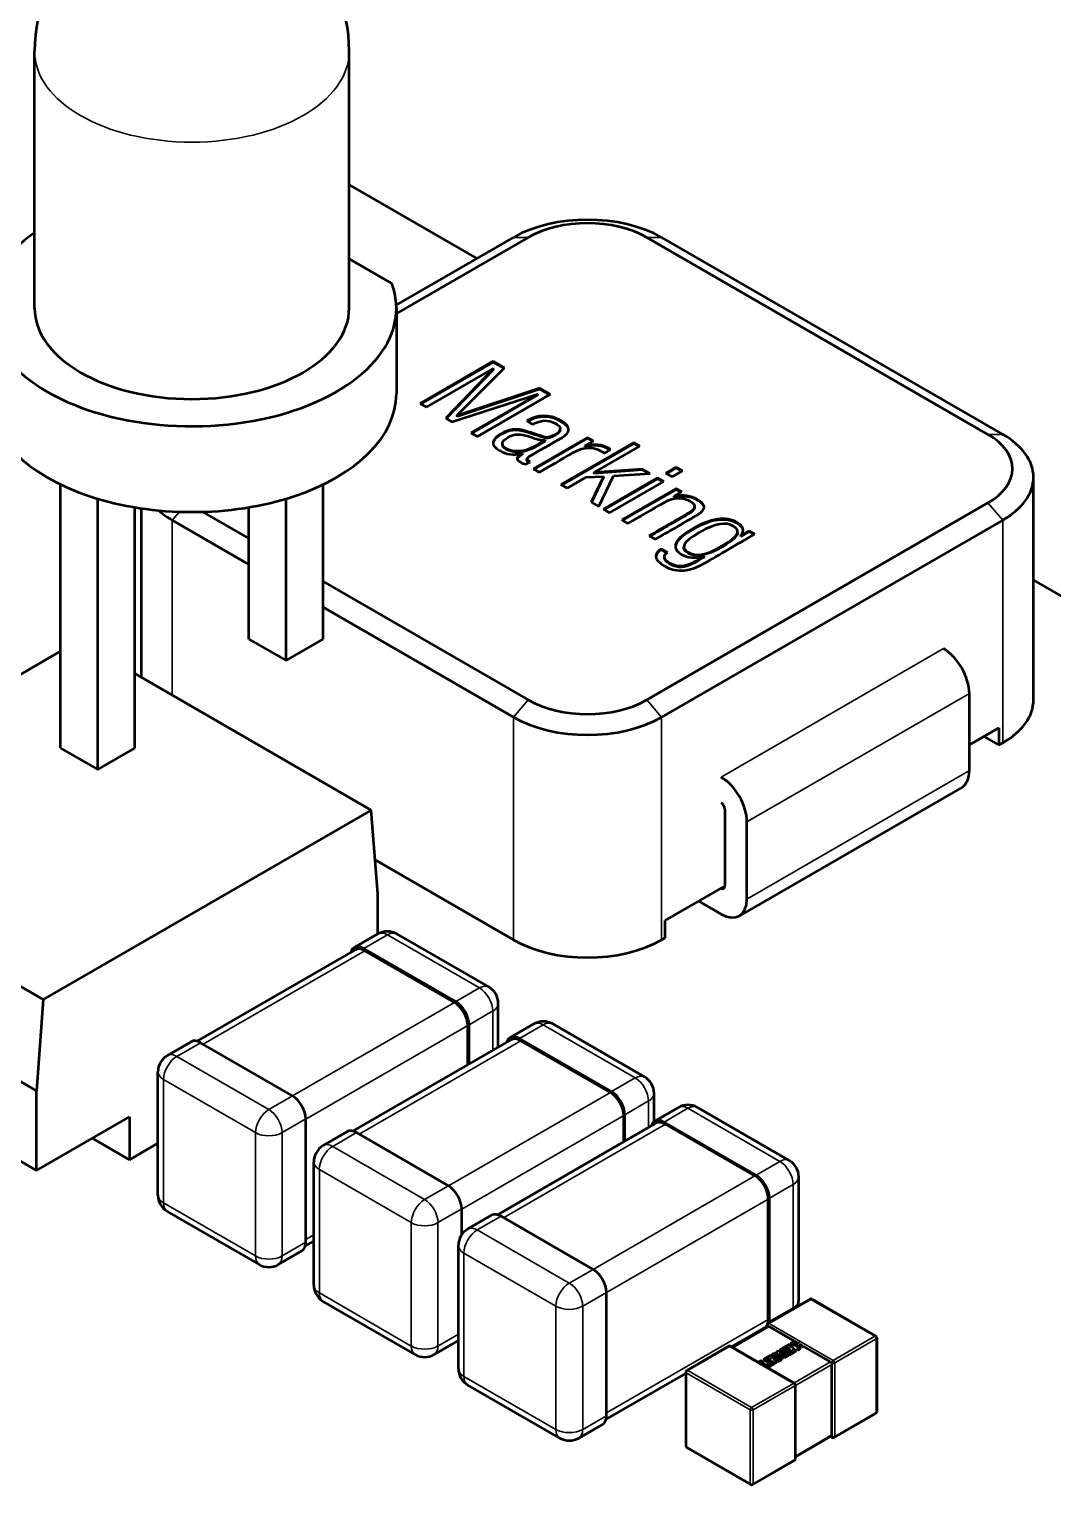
# Model space of a CAD drawing. Header units: millimetres. Extents: x -86 to 841, y -58 to 594.
# Drawn here: x 198.29 to 208.06, y 190.04 to 203.92 of the extents above; entities that cross this region are included whole.
import ezdxf

# ---------------------------------------------------------------- set-up
doc = ezdxf.new("R2010")
doc.units = ezdxf.units.MM
doc.layers.add('Visible (ISO)', color=7, linetype='Continuous', lineweight=50)
doc.layers.add('Visible Narrow (ISO)', color=7, linetype='Continuous', lineweight=35)

msp = doc.modelspace()

# ---------------------------------------------------------------- linework, layer by layer
at = {"layer": 'Visible (ISO)'}
for p, q in [((198.346, 201.255), (198.346, 203.704)), ((201.346, 201.255), (201.346, 203.704)), ((201.346, 202.43), (202.563, 201.728)), ((201.795, 201.285), (202.912, 201.929)), ((203.053, 201.929), (201.796, 201.203)), ((207.437, 200.051), (204.185, 201.929)), ((204.326, 201.929), (207.579, 200.051)), ((201.752, 201.492), (201.346, 201.726)), ((201.796, 201.255), (201.796, 200.438)), ((202.718, 200.75), (202.022, 200.348)), ((202.718, 200.741), (202.03, 200.344)), ((202.376, 200.234), (202.826, 200.687)), ((202.826, 200.687), (202.718, 200.75)), ((202.718, 200.741), (202.718, 200.75)), ((202.821, 200.682), (202.718, 200.741)), ((202.085, 200.312), (202.722, 200.68)), ((202.724, 200.679), (202.267, 200.207)), ((202.724, 200.67), (202.272, 200.204)), ((202.722, 200.68), (202.724, 200.679)), ((202.724, 200.67), (202.724, 200.679)), ((202.325, 200.173), (203.143, 200.437)), ((203.163, 200.493), (202.378, 200.233)), ((203.163, 200.484), (202.378, 200.224)), ((203.145, 200.436), (202.507, 200.068)), ((203.145, 200.428), (202.515, 200.064)), ((202.57, 200.032), (203.265, 200.434)), ((203.143, 200.437), (203.145, 200.436)), ((203.145, 200.428), (203.145, 200.436)), ((203.265, 200.434), (203.163, 200.493)), ((203.163, 200.484), (203.163, 200.493)), ((203.258, 200.43), (203.163, 200.484)), ((202.022, 200.348), (202.085, 200.312)), ((202.267, 200.207), (202.325, 200.173)), ((202.378, 200.233), (202.376, 200.234)), ((202.376, 200.226), (202.376, 200.234)), ((202.378, 200.224), (202.376, 200.226)), ((202.378, 200.224), (202.378, 200.233)), ((203.039, 200.18), (203.097, 200.147)), ((202.507, 200.068), (202.57, 200.032)), ((203.619, 200.024), (203.101, 199.725)), ((203.216, 199.997), (203.106, 199.934)), ((203.619, 200.016), (203.109, 199.721)), ((203.214, 199.998), (203.216, 199.997)), ((203.216, 199.989), (203.216, 199.997)), ((203.359, 200.097), (203.359, 200.105)), ((203.677, 199.99), (203.619, 200.024)), ((203.619, 200.016), (203.619, 200.024)), ((203.67, 199.986), (203.619, 200.016)), ((202.808, 199.955), (202.808, 199.963)), ((202.999, 199.871), (203.001, 199.87)), ((203.001, 199.862), (203.001, 199.87)), ((203.216, 199.989), (203.106, 199.925)), ((204.061, 199.974), (203.365, 199.573)), ((204.061, 199.966), (203.372, 199.569)), ((203.596, 199.943), (203.677, 199.99)), ((203.598, 199.942), (203.596, 199.943)), ((203.596, 199.935), (203.596, 199.943)), ((203.598, 199.934), (203.596, 199.935)), ((203.598, 199.934), (203.598, 199.942)), ((203.683, 199.689), (204.119, 199.941)), ((203.78, 199.873), (203.838, 199.906)), ((204.119, 199.941), (204.061, 199.974)), ((204.061, 199.966), (204.061, 199.974)), ((204.112, 199.936), (204.061, 199.966)), ((203.028, 199.767), (203.071, 199.792)), ((203.042, 199.809), (203.042, 199.817)), ((203.101, 199.725), (203.16, 199.691)), ((204.144, 199.721), (203.685, 199.688)), ((204.216, 199.679), (204.144, 199.721)), ((204.144, 199.713), (204.144, 199.721)), ((204.466, 199.74), (204.367, 199.683)), ((204.466, 199.732), (204.374, 199.679)), ((204.525, 199.706), (204.466, 199.74)), ((204.466, 199.732), (204.466, 199.74)), ((204.518, 199.702), (204.466, 199.732)), ((203.424, 199.539), (203.605, 199.643)), ((203.605, 199.643), (203.773, 199.652)), ((203.773, 199.652), (203.655, 199.406)), ((203.773, 199.644), (203.658, 199.404)), ((203.685, 199.688), (203.683, 199.689)), ((203.683, 199.681), (203.683, 199.689)), ((203.685, 199.68), (203.683, 199.681)), ((204.144, 199.713), (203.685, 199.68)), ((203.685, 199.68), (203.685, 199.688)), ((203.726, 199.364), (203.867, 199.658)), ((204.288, 199.638), (203.771, 199.339)), ((203.773, 199.644), (203.773, 199.652)), ((204.288, 199.629), (203.778, 199.335)), ((203.829, 199.305), (204.347, 199.604)), ((203.867, 199.658), (204.216, 199.679)), ((204.203, 199.678), (204.144, 199.713)), ((204.347, 199.604), (204.288, 199.638)), ((204.288, 199.629), (204.288, 199.638)), ((204.34, 199.599), (204.288, 199.629)), ((204.367, 199.683), (204.426, 199.649)), ((204.426, 199.649), (204.525, 199.706)), ((207.872, 197.52), (207.872, 199.643)), ((198.594, 197.062), (198.594, 199.575)), ((198.948, 196.858), (198.948, 199.439)), ((200.744, 197.895), (200.744, 199.439)), ((201.097, 198.099), (201.097, 199.575)), ((203.365, 199.573), (203.424, 199.539)), ((204.464, 199.536), (203.947, 199.237)), ((204.464, 199.528), (203.954, 199.233)), ((204.444, 199.464), (204.517, 199.506)), ((204.446, 199.462), (204.444, 199.464)), ((204.444, 199.456), (204.444, 199.464)), ((204.446, 199.454), (204.444, 199.456)), ((204.446, 199.454), (204.446, 199.462)), ((204.517, 199.506), (204.464, 199.536)), ((204.464, 199.528), (204.464, 199.536)), ((204.51, 199.501), (204.464, 199.528)), ((199.301, 197.062), (199.301, 199.357)), ((199.366, 197.733), (199.366, 199.347)), ((199.946, 199.314), (200.39, 199.058)), ((200.39, 198.099), (200.39, 199.357)), ((203.655, 199.406), (203.726, 199.364)), ((203.771, 199.339), (203.829, 199.305)), ((204.185, 197.52), (207.437, 199.398)), ((204.64, 199.358), (204.64, 199.366)), ((200.39, 198.813), (199.659, 199.235)), ((203.947, 199.237), (204.005, 199.203)), ((207.579, 199.235), (204.326, 197.357)), ((204.208, 199.086), (204.266, 199.053)), ((205.05, 199.118), (205.05, 199.126)), ((205.081, 199.086), (205.08, 199.087)), ((205.08, 199.079), (205.08, 199.087)), ((205.081, 199.078), (205.08, 199.079)), ((205.162, 199.133), (205.081, 199.086)), ((205.162, 199.125), (205.081, 199.078)), ((205.081, 199.078), (205.081, 199.086)), ((205.216, 199.102), (205.162, 199.133)), ((205.162, 199.125), (205.162, 199.133)), ((205.209, 199.098), (205.162, 199.125)), ((204.381, 198.926), (204.322, 198.96)), ((204.322, 198.952), (204.322, 198.96)), ((204.374, 198.922), (204.322, 198.952)), ((204.352, 198.878), (204.352, 198.886)), ((204.538, 198.972), (204.538, 198.98)), ((204.729, 198.892), (204.733, 198.89)), ((204.733, 198.882), (204.733, 198.89)), ((201.097, 198.65), (203.053, 197.52)), ((207.872, 198.663), (216.314, 193.789)), ((202.912, 197.357), (201.097, 198.405)), ((200.39, 198.099), (200.744, 197.895)), ((200.744, 197.895), (201.097, 198.099)), ((195.636, 196.276), (198.594, 197.984)), ((201.556, 196.469), (199.301, 197.771)), ((207.261, 196.847), (207.261, 197.581)), ((207.261, 197.092), (207.543, 197.255)), ((207.543, 197.255), (207.543, 197.092)), ((207.543, 197.092), (207.402, 197.173)), ((207.543, 197.092), (207.579, 197.112)), ((198.594, 197.062), (198.948, 196.858)), ((198.948, 196.858), (199.301, 197.062)), ((207.188, 196.686), (205.067, 195.462)), ((201.556, 196.469), (198.429, 194.664)), ((201.619, 195.672), (201.556, 196.469)), ((204.927, 196.479), (204.927, 195.744)), ((198.429, 194.664), (195.636, 196.276)), ((205.139, 195.622), (205.139, 196.357)), ((201.593, 195.995), (202.912, 195.234)), ((204.361, 195.418), (204.927, 195.744)), ((201.619, 195.289), (201.619, 195.672)), ((204.68, 195.601), (204.892, 195.479)), ((204.361, 195.254), (204.361, 195.418)), ((201.395, 195.16), (201.621, 195.29)), ((202.678, 194.784), (201.801, 195.29)), ((199.896, 194.267), (201.406, 195.139)), ((202.362, 194.645), (201.485, 195.151)), ((204.326, 195.234), (204.361, 195.254)), ((202.35, 194.636), (201.496, 195.13)), ((198.429, 194.664), (198.366, 193.794)), ((202.768, 194.208), (202.768, 194.628)), ((202.478, 194.041), (202.478, 194.416)), ((202.489, 194.047), (202.489, 194.424)), ((202.881, 194.302), (203.107, 194.432)), ((204.164, 193.926), (203.287, 194.432)), ((199.613, 194.131), (199.839, 194.262)), ((200.806, 193.746), (199.929, 194.253)), ((201.382, 193.409), (202.892, 194.28)), ((203.848, 193.786), (202.971, 194.293)), ((203.837, 193.778), (202.982, 194.271)), ((198.366, 193.794), (197.748, 194.152)), ((199.523, 192.799), (199.523, 193.975)), ((198.366, 193.035), (198.366, 193.794)), ((204.254, 193.501), (204.254, 193.77)), ((204.26, 193.505), (204.487, 193.636)), ((205.543, 193.13), (204.667, 193.636)), ((198.366, 193.035), (199.25, 193.545)), ((199.25, 193.545), (199.25, 193.137)), ((200.933, 192.35), (200.933, 193.526)), ((202.762, 192.612), (204.272, 193.484)), ((203.964, 193.306), (203.964, 193.558)), ((203.975, 193.313), (203.975, 193.566)), ((205.227, 192.99), (204.35, 193.496)), ((205.216, 192.982), (204.362, 193.475)), ((198.366, 193.035), (197.684, 193.429)), ((199.25, 193.137), (198.897, 193.341)), ((201.099, 193.273), (201.325, 193.403)), ((202.292, 192.888), (201.415, 193.395)), ((199.523, 193.295), (199.25, 193.137)), ((201.009, 191.941), (201.009, 193.117)), ((205.633, 191.798), (205.633, 192.974)), ((200.49, 192.137), (199.613, 192.643)), ((202.42, 192.422), (202.42, 192.668)), ((205.343, 191.615), (205.343, 192.762)), ((205.354, 191.594), (205.354, 192.77)), ((202.478, 192.477), (202.705, 192.607)), ((203.672, 192.092), (202.795, 192.598)), ((200.929, 192.315), (201.009, 192.361)), ((200.67, 192.137), (200.896, 192.268)), ((202.388, 191.145), (202.388, 192.321)), ((203.799, 190.696), (203.799, 191.872)), ((205.343, 191.578), (205.741, 191.807)), ((205.76, 191.807), (206.369, 191.455)), ((201.976, 191.279), (201.099, 191.785)), ((204.992, 191.352), (205.306, 191.533)), ((204.999, 191.348), (205.344, 191.547)), ((205.334, 191.561), (205.334, 191.542)), ((205.626, 191.388), (205.352, 191.546)), ((202.156, 191.279), (202.382, 191.41)), ((205.581, 191.399), (205.555, 191.384)), ((205.64, 191.384), (205.581, 191.399)), ((206.379, 191.439), (206.379, 190.735)), ((204.565, 191.128), (204.963, 191.358)), ((205.592, 191.006), (204.982, 191.358)), ((205.364, 191.274), (205.3, 191.236)), ((205.425, 191.21), (205.364, 191.274)), ((205.396, 191.292), (205.374, 191.279)), ((205.374, 191.279), (205.374, 191.275)), ((205.374, 191.279), (205.435, 191.216)), ((205.374, 191.275), (205.435, 191.212)), ((205.45, 191.235), (205.396, 191.292)), ((205.437, 191.316), (205.414, 191.302)), ((205.414, 191.302), (205.414, 191.298)), ((205.414, 191.302), (205.45, 191.235)), ((205.414, 191.298), (205.445, 191.24)), ((205.508, 191.269), (205.437, 191.316)), ((205.472, 191.238), (205.441, 191.29)), ((205.441, 191.29), (205.499, 191.253)), ((205.445, 191.284), (205.499, 191.249)), ((205.546, 191.379), (205.454, 191.326)), ((205.454, 191.326), (205.454, 191.322)), ((205.454, 191.326), (205.508, 191.269)), ((205.454, 191.322), (205.498, 191.276)), ((205.486, 191.325), (205.533, 191.353)), ((205.535, 191.274), (205.486, 191.325)), ((205.489, 191.323), (205.533, 191.348)), ((205.499, 191.253), (205.535, 191.274)), ((205.499, 191.249), (205.535, 191.27)), ((205.499, 191.253), (205.499, 191.249)), ((205.548, 191.337), (205.512, 191.316)), ((205.512, 191.316), (205.512, 191.312)), ((205.512, 191.316), (205.523, 191.304)), ((205.512, 191.312), (205.523, 191.3)), ((205.523, 191.304), (205.56, 191.325)), ((205.523, 191.3), (205.56, 191.321)), ((205.523, 191.304), (205.523, 191.3)), ((205.571, 191.313), (205.532, 191.291)), ((205.532, 191.291), (205.532, 191.287)), ((205.532, 191.291), (205.544, 191.279)), ((205.532, 191.287), (205.544, 191.275)), ((205.533, 191.353), (205.533, 191.348)), ((205.533, 191.353), (205.548, 191.337)), ((205.533, 191.348), (205.546, 191.335)), ((205.535, 191.274), (205.535, 191.27)), ((205.544, 191.279), (205.607, 191.315)), ((205.544, 191.275), (205.607, 191.311)), ((205.544, 191.279), (205.544, 191.275)), ((205.607, 191.315), (205.546, 191.379)), ((205.555, 191.384), (205.555, 191.38)), ((205.555, 191.384), (205.621, 191.368)), ((205.555, 191.38), (205.621, 191.364)), ((205.56, 191.325), (205.56, 191.321)), ((205.56, 191.325), (205.571, 191.313)), ((205.56, 191.321), (205.568, 191.312)), ((205.607, 191.315), (205.607, 191.311)), ((205.621, 191.368), (205.62, 191.323)), ((205.62, 191.323), (205.648, 191.339)), ((205.62, 191.319), (205.648, 191.335)), ((205.62, 191.323), (205.62, 191.319)), ((205.648, 191.339), (205.648, 191.38)), ((205.651, 191.374), (205.648, 191.375)), ((205.648, 191.339), (205.648, 191.335)), ((205.65, 191.379), (205.674, 191.354)), ((205.651, 191.374), (205.674, 191.35)), ((205.674, 191.354), (205.683, 191.36)), ((205.674, 191.35), (205.683, 191.355)), ((205.674, 191.354), (205.674, 191.35)), ((205.936, 191.209), (205.683, 191.355)), ((204.556, 191.112), (204.556, 190.408)), ((205.275, 191.222), (205.251, 191.208)), ((205.251, 191.208), (205.251, 191.204)), ((205.251, 191.208), (205.262, 191.196)), ((205.251, 191.204), (205.253, 191.201)), ((205.324, 191.171), (205.275, 191.222)), ((205.3, 191.236), (205.3, 191.232)), ((205.3, 191.236), (205.311, 191.224)), ((205.3, 191.232), (205.311, 191.22)), ((205.311, 191.224), (205.351, 191.248)), ((205.311, 191.22), (205.351, 191.243)), ((205.311, 191.224), (205.311, 191.22)), ((205.35, 191.186), (205.324, 191.171)), ((205.366, 191.232), (205.33, 191.211)), ((205.33, 191.211), (205.33, 191.207)), ((205.33, 191.211), (205.341, 191.199)), ((205.33, 191.207), (205.341, 191.195)), ((205.331, 191.156), (205.425, 191.21)), ((205.335, 191.154), (205.425, 191.206)), ((205.341, 191.199), (205.378, 191.22)), ((205.341, 191.195), (205.378, 191.216)), ((205.341, 191.199), (205.341, 191.195)), ((205.389, 191.208), (205.35, 191.186)), ((205.351, 191.248), (205.351, 191.243)), ((205.351, 191.248), (205.366, 191.232)), ((205.351, 191.243), (205.364, 191.23)), ((205.378, 191.22), (205.378, 191.216)), ((205.378, 191.22), (205.389, 191.208)), ((205.378, 191.216), (205.386, 191.207)), ((205.425, 191.21), (205.425, 191.206)), ((205.435, 191.216), (205.472, 191.238)), ((205.435, 191.212), (205.472, 191.234)), ((205.435, 191.216), (205.435, 191.212)), ((205.472, 191.238), (205.472, 191.234)), ((205.949, 191.202), (205.946, 191.2)), ((205.949, 190.513), (205.949, 191.186)), ((203.355, 190.483), (202.478, 190.989)), ((203.794, 190.66), (204.556, 191.1)), ((205.601, 190.285), (205.601, 190.99)), ((205.972, 190.489), (206.369, 190.718)), ((203.535, 190.483), (203.762, 190.613)), ((205.601, 190.305), (205.946, 190.504)), ((205.953, 190.489), (205.936, 190.499)), ((204.565, 190.392), (205.175, 190.04)), ((205.194, 190.04), (205.592, 190.269))]:
    msp.add_line(p, q, dxfattribs=at)
for centre, radius, start, end in [((199.846, 203.704), 1.5, 0, 180), ((201.711, 195.134), 0.18, 60, 120), ((202.588, 194.628), 0.18, 0, 60), ((203.197, 194.276), 0.18, 60, 120), ((199.703, 193.975), 0.18, 120, 180), ((204.074, 193.77), 0.18, 0, 60), ((204.577, 193.48), 0.18, 60, 120), ((201.189, 193.117), 0.18, 120, 180), ((205.453, 192.974), 0.18, 0, 60), ((199.703, 192.799), 0.18, 180, 240), ((202.568, 192.321), 0.18, 120, 180), ((200.58, 192.293), 0.18, 240, 300), ((201.189, 191.941), 0.18, 180, 240), ((205.75, 191.791), 0.0187, 60, 120), ((205.453, 191.798), 0.18, 341.022, 0), ((205.352, 191.561), 0.0187, 120, 180), ((206.36, 191.439), 0.0187, 0, 60), ((202.066, 191.435), 0.18, 240, 300), ((204.972, 191.342), 0.0187, 60, 120), ((202.568, 191.145), 0.18, 180, 240), ((204.575, 191.112), 0.0187, 120, 180), ((205.582, 190.99), 0.0187, 0, 60), ((206.36, 190.735), 0.0187, 300, 0), ((203.445, 190.639), 0.18, 240, 300), ((205.962, 190.505), 0.0187, 240, 300), ((204.575, 190.408), 0.0187, 180, 240), ((205.582, 190.285), 0.0187, 300, 0), ((205.184, 190.056), 0.0187, 240, 300)]:
    msp.add_arc(centre, radius, start, end, dxfattribs=at)
for centre, major_axis, start_param, end_param in [((203.619, 201.521), (-1, 0), 3.926991, 5.497787), ((199.846, 201.255), (-1.95, 0), 5.590025, 9.63702), ((203.619, 201.603), (-0.8, 0), 3.926991, 5.497787), ((199.846, 201.255), (1.5, 0), 3.141593, 6.283185), ((199.846, 200.438), (-1.95, 0), 0, 3.141593), ((206.872, 199.725), (0.8, 0), 5.497787, 7.068584), ((206.872, 199.643), (1, 0), 5.497787, 7.068584), ((200.366, 199.643), (1, 0), 3.720209, 3.926991), ((207.013, 197.724), (0.175, -0.303), 0.785398, 2.356194), ((203.619, 197.847), (0.8, 0), 3.926991, 5.497787), ((206.872, 197.52), (1, 0), 5.497787, 6.283185), ((203.619, 197.765), (1, 0), 3.926991, 5.497787), ((207.013, 196.99), (0.175, -0.303), 0, 0.785398), ((204.892, 196.5), (-0.175, 0.303), 3.926991, 5.497787), ((204.892, 196.5), (0.025, -0.0433), 0.785398, 2.356194), ((204.892, 195.765), (0.025, -0.0433), 5.497787, 7.068583), ((204.892, 195.765), (0.175, -0.303), 5.497787, 7.068583), ((201.485, 195.004), (-0.09, 0.156), 5.497787, 6.805964), ((201.496, 194.983), (-0.09, 0.156), 5.497787, 6.283185), ((203.619, 195.642), (1, 0), 3.926991, 5.497787), ((202.35, 194.489), (-0.09, 0.156), 3.926991, 5.497787), ((202.362, 194.498), (-0.09, 0.156), 3.926991, 5.497787), ((202.971, 194.146), (-0.09, 0.156), 5.497787, 6.805964), ((199.929, 194.106), (-0.09, 0.156), 5.497787, 6.283185), ((202.982, 194.124), (-0.09, 0.156), 5.497787, 6.283185), ((203.837, 193.631), (-0.09, 0.156), 3.926991, 5.497787), ((203.848, 193.639), (-0.09, 0.156), 3.926991, 5.497787), ((200.806, 193.599), (-0.09, 0.156), 3.926991, 5.497787), ((204.35, 193.349), (-0.09, 0.156), 5.497787, 6.805964), ((204.362, 193.328), (-0.09, 0.156), 5.497787, 6.283185), ((201.415, 193.248), (-0.09, 0.156), 5.497787, 6.283185), ((205.216, 192.835), (-0.09, 0.156), 3.926991, 5.497787), ((205.227, 192.843), (-0.09, 0.156), 3.926991, 5.497787), ((202.292, 192.741), (-0.09, 0.156), 3.926991, 5.497787), ((202.795, 192.451), (-0.09, 0.156), 5.497787, 6.283185), ((200.806, 192.424), (0.09, -0.156), 0, 0.785398), ((203.672, 191.945), (-0.09, 0.156), 3.926991, 5.497787), ((205.216, 191.689), (0.09, -0.156), 0, 0.417969), ((205.216, 191.689), (0.09, -0.156), 0.434902, 0.785398), ((205.352, 191.561), (-0.0132, 0.0229), 1.570796, 1.868048), ((205.227, 191.667), (0.09, -0.156), 0.715969, 0.785398), ((202.292, 191.566), (0.09, -0.156), 0, 0.070612), ((205.227, 191.667), (-0.09, 0.156), 2.618814, 2.694102), ((203.672, 190.769), (0.09, -0.156), 0, 0.785398), ((205.962, 190.505), (0.0132, -0.0229), 4.415138, 4.712389)]:
    msp.add_ellipse(centre, major_axis=major_axis, ratio=0.57735, start_param=start_param, end_param=end_param, dxfattribs=at)
for points, knots in [([(203.097, 200.147), (203.172, 200.19), (203.243, 200.197), (203.313, 200.157), (203.367, 200.126), (203.38, 200.092), (203.313, 200.054), (203.253, 200.019), (203.233, 200.017), (203.182, 200.035), (203.14, 200.05), (203.091, 200.064), (203.041, 200.081), (202.932, 200.116), (202.864, 200.099), (202.793, 200.058), (202.704, 200.006), (202.689, 199.95), (202.78, 199.898), (202.838, 199.864), (202.909, 199.846), (202.999, 199.871)], [0, 0, 0, 0, 0.0769803, 0.0769803, 0.0769803, 0.1361174, 0.1361174, 0.1361174, 0.1896701, 0.1896701, 0.1896701, 0.2373514, 0.2373514, 0.2373514, 0.3226072, 0.3226072, 0.3226072, 0.4292161, 0.4292161, 0.4292161, 0.4981019, 0.4981019, 0.4981019, 0.4981019]), ([(203.071, 199.792), (203.066, 199.795), (203.06, 199.798), (203.055, 199.801), (203.031, 199.815), (203.043, 199.829), (203.067, 199.843), (203.144, 199.888), (203.273, 199.962), (203.373, 200.02), (203.455, 200.067), (203.47, 200.122), (203.364, 200.184), (203.254, 200.247), (203.145, 200.242), (203.039, 200.18)], [0.5887266, 0.5887266, 0.5887266, 0.5887266, 0.5960062, 0.5960062, 0.5960062, 0.6248411, 0.6248411, 0.6248411, 0.7567915, 0.7567915, 0.7567915, 0.8637624, 0.8637624, 0.8637624, 0.9742845, 0.9742845, 0.9742845, 0.9742845]), ([(203.439, 200.094), (203.437, 200.12), (203.414, 200.147), (203.364, 200.176), (203.256, 200.238), (203.15, 200.234), (203.046, 200.176)], [0.8137296, 0.8137296, 0.8137296, 0.8137296, 0.8637624, 0.8637624, 0.8637624, 0.9718066, 0.9718066, 0.9718066, 0.9718066]), ([(203.359, 200.097), (203.359, 200.081), (203.345, 200.064), (203.313, 200.045), (203.253, 200.011), (203.233, 200.009), (203.182, 200.027), (203.14, 200.041), (203.091, 200.056), (203.041, 200.072), (202.932, 200.108), (202.864, 200.091), (202.793, 200.05), (202.747, 200.023), (202.721, 199.996), (202.719, 199.968)], [0.1080777, 0.1080777, 0.1080777, 0.1080777, 0.1361174, 0.1361174, 0.1361174, 0.1896701, 0.1896701, 0.1896701, 0.2373514, 0.2373514, 0.2373514, 0.3226072, 0.3226072, 0.3226072, 0.3773952, 0.3773952, 0.3773952, 0.3773952]), ([(203.106, 199.934), (203.012, 199.88), (202.912, 199.878), (202.841, 199.919), (202.79, 199.948), (202.798, 199.988), (202.859, 200.024), (202.923, 200.06), (202.983, 200.059), (203.056, 200.035), (203.075, 200.028), (203.098, 200.021), (203.117, 200.014), (203.147, 200.004), (203.188, 199.991), (203.214, 199.998)], [0, 0, 0, 0, 0.2811585, 0.2811585, 0.2811585, 0.4814609, 0.4814609, 0.4814609, 0.6876055, 0.6876055, 0.6876055, 0.7523797, 0.7523797, 0.7523797, 0.850332, 0.850332, 0.850332, 0.850332]), ([(203.106, 199.925), (203.012, 199.871), (202.912, 199.87), (202.841, 199.911), (202.819, 199.924), (202.808, 199.939), (202.808, 199.955)], [0, 0, 0, 0, 0.2811585, 0.2811585, 0.2811585, 0.3697441, 0.3697441, 0.3697441, 0.3697441]), ([(203.001, 199.87), (202.995, 199.867), (202.99, 199.864), (202.984, 199.86), (202.924, 199.825), (202.948, 199.808), (202.985, 199.785), (202.988, 199.783), (202.991, 199.781), (202.995, 199.779), (203.001, 199.775), (203.013, 199.771), (203.028, 199.767)], [0.49891826, 0.49891826, 0.49891826, 0.49891826, 0.5059802, 0.5059802, 0.5059802, 0.55770001, 0.55770001, 0.55770001, 0.56190653, 0.56190653, 0.56190653, 0.56974609, 0.56974609, 0.56974609, 0.56974609]), ([(203.001, 199.862), (202.995, 199.859), (202.99, 199.856), (202.984, 199.852), (202.962, 199.839), (202.951, 199.829), (202.948, 199.82)], [0.49891826, 0.49891826, 0.49891826, 0.49891826, 0.5059802, 0.5059802, 0.5059802, 0.52494861, 0.52494861, 0.52494861, 0.52494861]), ([(203.16, 199.691), (203.263, 199.751), (203.365, 199.81), (203.483, 199.878), (203.598, 199.945), (203.676, 199.93), (203.743, 199.896), (203.747, 199.895), (203.751, 199.893), (203.754, 199.89), (203.763, 199.885), (203.772, 199.879), (203.78, 199.873)], [0.0380283, 0.0380283, 0.0380283, 0.0380283, 0.238569, 0.238569, 0.238569, 0.3810777, 0.3810777, 0.3810777, 0.3888432, 0.3888432, 0.3888432, 0.40781, 0.40781, 0.40781, 0.40781]), ([(203.838, 199.906), (203.834, 199.912), (203.828, 199.916), (203.76, 199.955), (203.679, 199.963), (203.598, 199.942)], [0.4458383, 0.4458383, 0.4458383, 0.4458383, 0.4585919, 0.4585919, 0.5708234, 0.5708234, 0.5708234, 0.5708234]), ([(203.833, 199.903), (203.83, 199.906), (203.826, 199.909), (203.76, 199.947), (203.679, 199.954), (203.598, 199.934)], [0.4502383, 0.4502383, 0.4502383, 0.4502383, 0.4585919, 0.4585919, 0.5708234, 0.5708234, 0.5708234, 0.5708234]), ([(203.064, 199.788), (203.061, 199.789), (203.058, 199.791), (203.055, 199.793), (203.046, 199.798), (203.042, 199.803), (203.042, 199.809)], [0.59183373, 0.59183373, 0.59183373, 0.59183373, 0.5960062, 0.5960062, 0.5960062, 0.60683012, 0.60683012, 0.60683012, 0.60683012]), ([(204.005, 199.203), (204.118, 199.268), (204.23, 199.333), (204.352, 199.404), (204.445, 199.457), (204.526, 199.456), (204.599, 199.415), (204.662, 199.378), (204.646, 199.34), (204.582, 199.302), (204.477, 199.242), (204.329, 199.156), (204.208, 199.086)], [0.022365, 0.022365, 0.022365, 0.022365, 0.1514801, 0.1514801, 0.1514801, 0.2285046, 0.2285046, 0.2285046, 0.2952822, 0.2952822, 0.2952822, 0.4344461, 0.4344461, 0.4344461, 0.4344461]), ([(204.266, 199.053), (204.392, 199.125), (204.518, 199.198), (204.657, 199.278), (204.769, 199.343), (204.745, 199.386), (204.662, 199.434), (204.609, 199.465), (204.535, 199.478), (204.446, 199.462)], [0.4568111, 0.4568111, 0.4568111, 0.4568111, 0.6016691, 0.6016691, 0.6016691, 0.6940483, 0.6940483, 0.6940483, 0.7534303, 0.7534303, 0.7534303, 0.7534303]), ([(204.733, 199.354), (204.731, 199.379), (204.704, 199.402), (204.662, 199.426), (204.609, 199.457), (204.535, 199.47), (204.446, 199.454)], [0.6475813, 0.6475813, 0.6475813, 0.6475813, 0.6940483, 0.6940483, 0.6940483, 0.7534303, 0.7534303, 0.7534303, 0.7534303]), ([(204.639, 199.358), (204.639, 199.337), (204.618, 199.315), (204.582, 199.294), (204.479, 199.235), (204.335, 199.151), (204.215, 199.082)], [0.2574133, 0.2574133, 0.2574133, 0.2574133, 0.2952822, 0.2952822, 0.2952822, 0.4317506, 0.4317506, 0.4317506, 0.4317506]), ([(205.08, 199.087), (205.119, 199.132), (205.108, 199.177), (204.938, 199.275), (204.795, 199.253), (204.409, 199.03), (204.436, 198.955), (204.571, 198.877), (204.648, 198.866), (204.729, 198.892)], [0.0006951, 0.0006951, 0.0006951, 0.0006951, 0.0574448, 0.0574448, 0.1691136, 0.1691136, 0.2987188, 0.2987188, 0.3858672, 0.3858672, 0.3858672, 0.3858672]), ([(205.103, 199.136), (205.101, 199.16), (205.084, 199.183), (204.938, 199.267), (204.795, 199.245), (204.503, 199.076), (204.459, 199.024), (204.457, 198.982)], [0.0250885, 0.0250885, 0.0250885, 0.0250885, 0.0574448, 0.0574448, 0.1691136, 0.1691136, 0.2400347, 0.2400347, 0.2400347, 0.2400347]), ([(204.684, 199.117), (204.848, 199.211), (204.939, 199.218), (205.08, 199.137), (205.068, 199.084), (204.74, 198.894), (204.648, 198.888), (204.508, 198.969), (204.519, 199.022), (204.684, 199.117)], [0, 0, 0, 0, 0.248942, 0.248942, 0.497884, 0.497884, 0.748942, 0.748942, 1, 1, 1, 1]), ([(204.322, 198.96), (204.25, 198.917), (204.249, 198.857), (204.35, 198.798), (204.478, 198.724), (204.604, 198.749), (204.735, 198.824), (204.864, 198.899), (205.064, 199.014), (205.216, 199.102)], [0.5675204, 0.5675204, 0.5675204, 0.5675204, 0.6610789, 0.6610789, 0.6610789, 0.7785487, 0.7785487, 0.7785487, 0.9496086, 0.9496086, 0.9496086, 0.9496086]), ([(205.05, 199.118), (205.05, 199.084), (205.008, 199.041), (204.74, 198.886), (204.648, 198.88), (204.552, 198.935), (204.538, 198.952), (204.538, 198.972)], [0.3412747, 0.3412747, 0.3412747, 0.3412747, 0.4978843, 0.4978843, 0.7489422, 0.7489422, 0.8418372, 0.8418372, 0.8418372, 0.8418372]), ([(204.733, 198.89), (204.707, 198.876), (204.682, 198.861), (204.651, 198.843), (204.54, 198.779), (204.481, 198.785), (204.413, 198.819), (204.409, 198.821), (204.405, 198.823), (204.401, 198.825), (204.35, 198.855), (204.332, 198.898), (204.381, 198.926)], [0.3870835, 0.3870835, 0.3870835, 0.3870835, 0.4155892, 0.4155892, 0.4155892, 0.4879925, 0.4879925, 0.4879925, 0.4921005, 0.4921005, 0.4921005, 0.5456262, 0.5456262, 0.5456262, 0.5456262]), ([(204.733, 198.882), (204.707, 198.868), (204.682, 198.853), (204.651, 198.835), (204.54, 198.771), (204.481, 198.777), (204.413, 198.811), (204.409, 198.813), (204.405, 198.815), (204.401, 198.817), (204.371, 198.835), (204.352, 198.857), (204.352, 198.878)], [0.3870835, 0.3870835, 0.3870835, 0.3870835, 0.4155892, 0.4155892, 0.4155892, 0.4879925, 0.4879925, 0.4879925, 0.4921005, 0.4921005, 0.4921005, 0.5238268, 0.5238268, 0.5238268, 0.5238268])]:
    msp.add_open_spline(points, degree=3, knots=knots, dxfattribs=at)
for points in [[(204.322, 198.952), (204.291, 198.933), (204.273, 198.911), (204.271, 198.887)], [(205.344, 191.547), (205.345, 191.548), (205.349, 191.548), (205.352, 191.546)], [(205.936, 191.209), (205.939, 191.207), (205.943, 191.203), (205.946, 191.2)], [(205.946, 191.2), (205.947, 191.195), (205.949, 191.19), (205.949, 191.186)], [(205.949, 190.513), (205.949, 190.509), (205.947, 190.505), (205.946, 190.504)]]:
    msp.add_open_spline(points, degree=3, dxfattribs=at)
at = {"layer": 'Visible Narrow (ISO)'}
for p, q in [((202.912, 201.929), (203.053, 201.929)), ((204.326, 201.929), (204.185, 201.929)), ((207.437, 200.051), (207.579, 200.051)), ((203.106, 199.925), (203.106, 199.934)), ((199.659, 199.235), (199.728, 199.315)), ((207.437, 199.398), (207.579, 199.235)), ((199.659, 199.235), (199.659, 197.564)), ((207.579, 199.235), (207.579, 197.112)), ((207.013, 198.01), (204.892, 196.785)), ((203.053, 197.52), (202.912, 197.357)), ((204.185, 197.52), (204.326, 197.357)), ((207.261, 197.581), (205.139, 196.357)), ((202.912, 197.357), (202.912, 195.234)), ((204.326, 197.357), (204.326, 195.234)), ((207.261, 196.847), (205.139, 195.622)), ((204.892, 195.724), (204.927, 195.744)), ((201.485, 195.151), (201.711, 195.281)), ((202.588, 194.775), (201.711, 195.281)), ((199.953, 194.239), (201.496, 195.13)), ((202.362, 194.645), (202.588, 194.775)), ((200.807, 193.746), (202.35, 194.636)), ((202.489, 194.424), (202.715, 194.555)), ((202.715, 194.178), (202.715, 194.555)), ((200.933, 193.524), (202.478, 194.416)), ((202.971, 194.293), (203.197, 194.423)), ((204.074, 193.917), (203.197, 194.423)), ((199.703, 194.122), (199.929, 194.253)), ((201.44, 193.381), (202.982, 194.271)), ((200.58, 193.616), (199.703, 194.122)), ((200.452, 193.395), (199.576, 193.902)), ((199.576, 192.726), (199.576, 193.902)), ((203.848, 193.786), (204.074, 193.917)), ((202.294, 192.887), (203.837, 193.778)), ((200.58, 193.616), (200.806, 193.746)), ((203.975, 193.566), (204.201, 193.697)), ((204.201, 193.444), (204.201, 193.697)), ((204.35, 193.496), (204.577, 193.627)), ((205.453, 193.121), (204.577, 193.627)), ((200.707, 193.395), (200.933, 193.526)), ((202.42, 192.666), (203.964, 193.558)), ((202.819, 192.584), (204.362, 193.475)), ((200.452, 192.22), (200.452, 193.395)), ((200.707, 192.22), (200.707, 193.395)), ((201.189, 193.264), (201.415, 193.395)), ((202.066, 192.758), (201.189, 193.264)), ((205.227, 192.99), (205.453, 193.121)), ((201.939, 192.537), (201.062, 193.043)), ((201.062, 191.868), (201.062, 193.043)), ((203.673, 192.091), (205.216, 192.982)), ((202.066, 192.758), (202.292, 192.888)), ((205.354, 192.77), (205.581, 192.9)), ((205.581, 191.725), (205.581, 192.9)), ((200.452, 192.22), (199.576, 192.726)), ((202.193, 192.537), (202.42, 192.668)), ((203.799, 191.87), (205.343, 192.762)), ((201.939, 191.361), (201.939, 192.537)), ((202.193, 191.361), (202.193, 192.537)), ((202.568, 192.468), (202.795, 192.598)), ((200.933, 192.378), (201.009, 192.422)), ((203.445, 191.961), (202.568, 192.468)), ((200.707, 192.22), (200.933, 192.35)), ((203.318, 191.741), (202.441, 192.247)), ((202.441, 191.071), (202.441, 192.247)), ((203.445, 191.961), (203.672, 192.092)), ((201.939, 191.361), (201.062, 191.868)), ((203.573, 191.741), (203.799, 191.872)), ((205.75, 191.806), (205.352, 191.577)), ((206.36, 191.454), (205.75, 191.806)), ((203.318, 190.565), (203.318, 191.741)), ((203.573, 190.565), (203.573, 191.741)), ((205.354, 191.594), (205.581, 191.725)), ((203.799, 190.724), (205.343, 191.615)), ((205.352, 191.546), (205.004, 191.345)), ((205.352, 191.577), (205.962, 191.224)), ((202.193, 191.361), (202.388, 191.474)), ((205.962, 191.224), (206.36, 191.454)), ((206.373, 191.431), (205.976, 191.202)), ((206.373, 190.727), (206.373, 191.431)), ((204.972, 191.357), (204.575, 191.128)), ((205.582, 191.005), (204.972, 191.357)), ((204.575, 191.128), (205.184, 190.775)), ((205.588, 191.008), (205.936, 191.209)), ((205.949, 191.186), (205.601, 190.985)), ((205.976, 191.202), (205.976, 190.497)), ((203.318, 190.565), (202.441, 191.071)), ((205.171, 190.752), (204.561, 191.105)), ((204.561, 191.105), (204.561, 190.4)), ((205.184, 190.775), (205.582, 191.005)), ((205.595, 190.982), (205.198, 190.752)), ((205.595, 190.278), (205.595, 190.982)), ((203.573, 190.565), (203.799, 190.696)), ((205.171, 190.048), (205.171, 190.752)), ((205.198, 190.752), (205.198, 190.048)), ((205.976, 190.497), (206.373, 190.727)), ((205.601, 190.312), (205.949, 190.513)), ((204.561, 190.4), (205.171, 190.048)), ((205.198, 190.048), (205.595, 190.278))]:
    msp.add_line(p, q, dxfattribs=at)
for centre, major_axis, start_param, end_param in [((199.846, 203.704), (1.5, 0), 3.141593, 6.283185), ((201.711, 195.134), (-0.09, 0.156), 5.497787, 6.283185), ((201.711, 195.134), (0.09, 0.156), 0, 0.785398), ((202.588, 194.628), (0.09, 0.156), 0, 0.785398), ((202.588, 194.628), (0.09, -0.156), 0.785398, 2.356194), ((202.588, 194.628), (0.18, 0), 5.497787, 6.283185), ((203.197, 194.276), (-0.09, 0.156), 5.497787, 6.283185), ((203.197, 194.276), (0.09, 0.156), 0, 0.785398), ((199.703, 193.975), (0.09, 0.156), 0.785398, 2.356194), ((199.703, 193.975), (-0.09, 0.156), 5.497787, 6.283185), ((199.703, 193.975), (-0.18, 0), 0, 0.785398), ((204.074, 193.77), (0.09, 0.156), 0, 0.785398), ((204.074, 193.77), (0.09, -0.156), 0.785398, 2.356194), ((204.074, 193.77), (0.18, 0), 5.497787, 6.283185), ((200.58, 193.469), (-0.09, -0.156), 3.926991, 5.497787), ((200.58, 193.469), (0.09, -0.156), 0.785398, 2.356194), ((204.577, 193.48), (-0.09, 0.156), 5.497787, 6.283185), ((204.577, 193.48), (0.09, 0.156), 0, 0.785398), ((200.58, 193.469), (0.18, 0), 3.926991, 5.497787), ((201.189, 193.117), (0.09, 0.156), 0.785398, 2.356194), ((201.189, 193.117), (-0.09, 0.156), 5.497787, 6.283185), ((201.189, 193.117), (-0.18, 0), 0, 0.785398), ((205.453, 192.974), (0.09, 0.156), 0, 0.785398), ((205.453, 192.974), (0.09, -0.156), 0.785398, 2.356194), ((205.453, 192.974), (0.18, 0), 5.497787, 6.283185), ((199.703, 192.799), (-0.18, 0), 0, 0.785398), ((199.703, 192.799), (-0.09, -0.156), 5.497787, 6.283185), ((202.066, 192.611), (-0.09, -0.156), 3.926991, 5.497787), ((202.066, 192.611), (0.09, -0.156), 0.785398, 2.356194), ((202.066, 192.611), (0.18, 0), 3.926991, 5.497787), ((202.568, 192.321), (0.09, 0.156), 0.785398, 2.356194), ((202.568, 192.321), (-0.09, 0.156), 5.497787, 6.283185), ((202.568, 192.321), (-0.18, 0), 0, 0.785398), ((200.58, 192.293), (0.18, 0), 3.926991, 5.497787), ((200.58, 192.293), (-0.09, -0.156), 5.497787, 6.283185), ((200.58, 192.293), (0.09, -0.156), 0, 0.785398), ((203.445, 191.814), (-0.09, -0.156), 3.926991, 5.497787), ((203.445, 191.814), (0.09, -0.156), 0.785398, 2.356194), ((201.189, 191.941), (-0.18, 0), 0, 0.785398), ((201.189, 191.941), (-0.09, -0.156), 5.497787, 6.283185), ((205.75, 191.791), (-0.0094, 0.0162), 5.497787, 6.283185), ((205.75, 191.791), (0.0094, 0.0162), 0, 0.785398), ((203.445, 191.814), (0.18, 0), 3.926991, 5.497787), ((205.453, 191.798), (-0.09, 0.156), 3.857562, 3.926991), ((205.453, 191.798), (0.18, 0), 5.497787, 6.283185), ((205.352, 191.561), (-0.0187, 0), 0, 0.785398), ((205.352, 191.561), (0.0094, 0.0162), 0.785398, 2.356194), ((205.352, 191.561), (-0.0094, 0.0162), 5.497787, 6.283185), ((206.36, 191.439), (0.0094, 0.0162), 0, 0.785398), ((206.36, 191.439), (-0.0094, 0.0162), 3.926991, 5.497787), ((206.36, 191.439), (0.0187, 0), 5.497787, 6.283185), ((202.066, 191.435), (0.18, 0), 3.926991, 5.497787), ((202.066, 191.435), (-0.09, -0.156), 5.497787, 6.283185), ((202.066, 191.435), (0.09, -0.156), 0, 0.785398), ((204.972, 191.342), (-0.0094, 0.0162), 5.497787, 6.283185), ((204.972, 191.342), (0.0094, 0.0162), 0, 0.785398), ((202.568, 191.145), (-0.18, 0), 0, 0.785398), ((204.575, 191.112), (-0.0187, 0), 0, 0.785398), ((204.575, 191.112), (-0.0094, -0.0162), 3.926991, 5.497787), ((204.575, 191.112), (-0.0094, 0.0162), 5.497787, 6.283185), ((205.962, 191.209), (-0.0094, -0.0162), 3.926991, 5.497787), ((205.962, 191.209), (-0.0187, 0), 0.785398, 2.356195), ((205.962, 191.209), (-0.0094, 0.0162), 3.926991, 5.497787), ((202.568, 191.145), (-0.09, -0.156), 5.497787, 6.283185), ((205.582, 190.99), (0.0094, 0.0162), 0, 0.785398), ((205.582, 190.99), (-0.0094, 0.0162), 3.926991, 5.497787), ((205.582, 190.99), (0.0187, 0), 5.497787, 6.283185), ((205.184, 190.76), (0.0094, 0.0162), 0.785398, 2.356194), ((205.184, 190.76), (0.0187, 0), 3.926991, 5.497787), ((205.184, 190.76), (-0.0094, 0.0162), 3.926991, 5.497787), ((206.36, 190.735), (0.0094, -0.0162), 0, 0.785398), ((206.36, 190.735), (0.0187, 0), 5.497787, 6.283185), ((203.445, 190.639), (0.18, 0), 3.926991, 5.497787), ((203.445, 190.639), (-0.09, -0.156), 5.497787, 6.283185), ((203.445, 190.639), (0.09, -0.156), 0, 0.785398), ((205.962, 190.505), (-0.0094, -0.0162), 5.497787, 6.283185), ((205.962, 190.505), (-0.0187, 0), 0.785398, 2.356195), ((205.962, 190.505), (0.0094, -0.0162), 0, 0.785398), ((204.575, 190.408), (-0.0187, 0), 0, 0.785398), ((204.575, 190.408), (-0.0094, -0.0162), 5.497787, 6.283185), ((205.582, 190.285), (0.0094, -0.0162), 0, 0.785398), ((205.582, 190.285), (0.0187, 0), 5.497787, 6.283185), ((205.184, 190.056), (-0.0094, -0.0162), 5.497787, 6.283185), ((205.184, 190.056), (0.0187, 0), 3.926991, 5.497787), ((205.184, 190.056), (0.0094, -0.0162), 0, 0.785398)]:
    msp.add_ellipse(centre, major_axis=major_axis, ratio=0.57735, start_param=start_param, end_param=end_param, dxfattribs=at)

doc.saveas('drawing.dxf')
